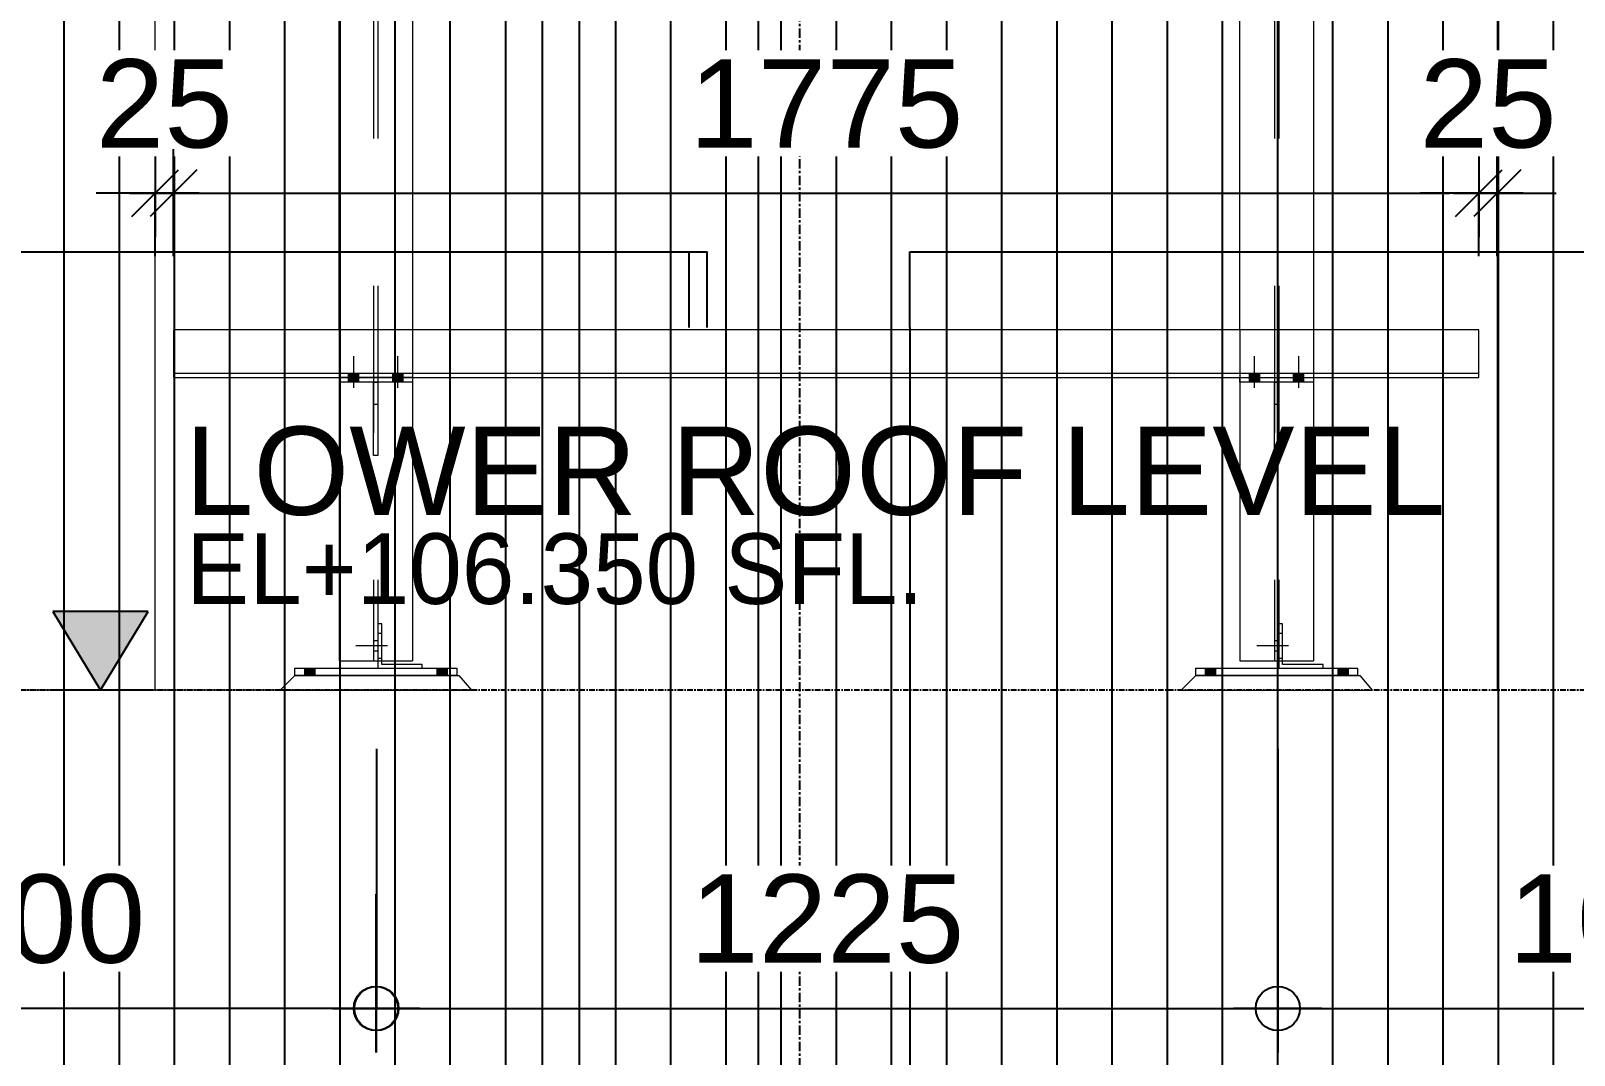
# Model space of a CAD drawing. Header units: millimetres. Extents: x 663313 to 1226001, y 1431724 to 1620898.
# Drawn here: x 1046013 to 1048111, y 1513459 to 1514852 of the extents above; entities that cross this region are included whole.
import ezdxf
from ezdxf.enums import TextEntityAlignment as Align

# ---------------------------------------------------------------- set-up
doc = ezdxf.new("R2010")
doc.units = ezdxf.units.MM
for name, pattern in [('Grid Line', [22.225, 12.7, -3.175, 3.175, -3.175]), ('HIDDEN', [0.375, 0.25, -0.125]), ('XKITLINE00', [0]), ('XKITLINE02', [4, 2, -2])]:
    doc.linetypes.add(name, pattern=pattern)
doc.layers.add('000 - 0_HIDE_OBJ_FRAMING_DEF_SUB', color=7, linetype='Continuous', plot=False)
for name, color, linetype, lineweight in [('A-FLOR-E', 7, 'Continuous', 9), ('A-GENM', 7, 'Continuous', 9), ('Bolt', 7, 'Continuous', 0), ('Part', 7, 'Continuous', 0)]:
    doc.layers.add(name, color=color, linetype=linetype, lineweight=lineweight)
doc.styles.add('ANGSANA', font='angsana.shx', dxfattribs={"width": 0.9})
doc.styles.add('Arial', font='arial.ttf')
doc.dimstyles.new('Dim - 40 - Cen', dxfattribs={"dimscale": 0.04, "dimtxt": 3, "dimasz": 1, "dimexe": 0, "dimexo": 2.5, "dimgap": 1.5, "dimtad": 1, "dimdec": 0, "dimlfac": 1000, "dimzin": 1, "dimdsep": 46, "dimtxsty": 'Arial', "dimblk": 'CEN1', "dimcen": 0.09, "dimclrd": 7, "dimclre": 7, "dimclrt": 7, "dimadec": 0, "dimazin": 0, "dimtfac": 1, "dimtdec": 0, "dimtix": 1, "dimtofl": 0, "dimtmove": 2, "dimatfit": 3, "dimfxl": 1, "dimtfill": 1, "dimtfillclr": 256, "dimtolj": 1, "dimtzin": 0, "dimarcsym": 0})
doc.dimstyles.new('Dim - 40 - End', dxfattribs={"dimscale": 0.04, "dimtxt": 3, "dimasz": 1, "dimexe": 0, "dimexo": 2.5, "dimgap": 1.5, "dimtad": 1, "dimdec": 0, "dimlfac": 1000, "dimzin": 1, "dimdsep": 46, "dimtxsty": 'Arial', "dimblk": 'END', "dimcen": 0.09, "dimclrd": 7, "dimclre": 7, "dimclrt": 7, "dimadec": 0, "dimazin": 0, "dimtfac": 1, "dimtdec": 0, "dimtix": 1, "dimtofl": 0, "dimtmove": 2, "dimatfit": 3, "dimfxl": 1, "dimtfill": 1, "dimtfillclr": 256, "dimtolj": 1, "dimtzin": 0, "dimarcsym": 0})

# ---------------------------------------------------------------- blocks, each defined once
blk = doc.blocks.new('END')
at = {"color": 7}
for p, q in [((0, 1.5), (0, -1.5)), ((-0.795, -0.795), (0.795, 0.795)), ((1.5, 0), (-1.5, 0))]:
    blk.add_line(p, q, dxfattribs=at)
blk = doc.blocks.new('*D5245')
at = {"layer": '000 - 0_HIDE_OBJ_FRAMING_DEF_SUB', "color": 7, "lineweight": -2, "transparency": 16777216}
for p, q in [((1044207.8, 1514448.1), (1044207.8, 1514550.8)), ((1044207.8, 1514550.8), (1046907.7, 1514550.8)), ((1046907.8, 1514448.1), (1046907.8, 1514550.8))]:
    blk.add_line(p, q, dxfattribs=at)
at = {"layer": 'Defpoints', "color": 7, "transparency": 16777216}
for p in [(1046907.8, 1514550.8), (1044207.8, 1514448), (1046907.8, 1514448)]:
    blk.add_point(p, dxfattribs=at)
at = {"layer": '000 - 0_HIDE_OBJ_FRAMING_DEF_SUB', "color": 7, "lineweight": -2, "transparency": 16777216, "xscale": 0.04, "yscale": 0.04, "zscale": 0.04, "rotation": 180}
blk.add_blockref('END', (1044207.8, 1514550.8), dxfattribs=at)
at = {"layer": '000 - 0_HIDE_OBJ_FRAMING_DEF_SUB', "color": 7, "lineweight": -2, "transparency": 16777216, "xscale": 0.04, "yscale": 0.04, "zscale": 0.04}
blk.add_blockref('END', (1046907.8, 1514550.8), dxfattribs=at)
at = {"layer": '000 - 0_HIDE_OBJ_FRAMING_DEF_SUB', "color": 7, "transparency": 16777216, "insert": (1045557.8, 1514550.9), "char_height": 0.12, "attachment_point": 5, "style": 'Arial', "bg_fill": 3, "box_fill_scale": 1.1, "bg_fill_color": 256, "bg_fill_true_color": 13158600, "bg_fill_transparency": 0}
blk.add_mtext('\\A1;2700000', dxfattribs=at)
blk = doc.blocks.new('*D5246')
at = {"layer": '000 - 0_HIDE_OBJ_FRAMING_DEF_SUB', "color": 7, "lineweight": -2, "transparency": 16777216}
for p, q in [((1046907.8, 1514448.1), (1046907.8, 1514550.8)), ((1046907.8, 1514550.8), (1046932.5, 1514550.8)), ((1046932.5, 1514448.1), (1046932.5, 1514550.8))]:
    blk.add_line(p, q, dxfattribs=at)
at = {"layer": 'Defpoints', "color": 7, "transparency": 16777216}
for p in [(1046932.5, 1514550.8), (1046907.8, 1514448), (1046932.5, 1514448)]:
    blk.add_point(p, dxfattribs=at)
at = {"layer": '000 - 0_HIDE_OBJ_FRAMING_DEF_SUB', "color": 7, "lineweight": -2, "transparency": 16777216, "xscale": 0.04, "yscale": 0.04, "zscale": 0.04, "rotation": 180}
blk.add_blockref('END', (1046907.8, 1514550.8), dxfattribs=at)
at = {"layer": '000 - 0_HIDE_OBJ_FRAMING_DEF_SUB', "color": 7, "lineweight": -2, "transparency": 16777216, "xscale": 0.04, "yscale": 0.04, "zscale": 0.04}
blk.add_blockref('END', (1046932.5, 1514550.8), dxfattribs=at)
at = {"layer": '000 - 0_HIDE_OBJ_FRAMING_DEF_SUB', "color": 7, "transparency": 16777216, "insert": (1046920.1, 1514550.9), "char_height": 0.12, "attachment_point": 5, "style": 'Arial', "bg_fill": 3, "box_fill_scale": 1.1, "bg_fill_color": 256, "bg_fill_true_color": 13158600, "bg_fill_transparency": 0}
blk.add_mtext('\\A1;24738', dxfattribs=at)
blk = doc.blocks.new('*D5247')
at = {"layer": '000 - 0_HIDE_OBJ_FRAMING_DEF_SUB', "color": 7, "lineweight": -2, "transparency": 16777216}
for p, q in [((1047207.8, 1514447.9), (1047207.8, 1512795.4)), ((1047182.8, 1512694.5), (1047182.8, 1512795.4)), ((1047182.8, 1512795.4), (1047207.7, 1512795.4))]:
    blk.add_line(p, q, dxfattribs=at)
at = {"layer": 'Defpoints', "color": 7, "transparency": 16777216}
for p in [(1047207.8, 1514448), (1047207.8, 1512795.4), (1047182.8, 1512694.4)]:
    blk.add_point(p, dxfattribs=at)
at = {"layer": '000 - 0_HIDE_OBJ_FRAMING_DEF_SUB', "color": 7, "lineweight": -2, "transparency": 16777216, "xscale": 0.04, "yscale": 0.04, "zscale": 0.04, "rotation": 180}
blk.add_blockref('END', (1047182.8, 1512795.4), dxfattribs=at)
at = {"layer": '000 - 0_HIDE_OBJ_FRAMING_DEF_SUB', "color": 7, "lineweight": -2, "transparency": 16777216, "xscale": 0.04, "yscale": 0.04, "zscale": 0.04}
blk.add_blockref('END', (1047207.8, 1512795.4), dxfattribs=at)
at = {"layer": '000 - 0_HIDE_OBJ_FRAMING_DEF_SUB', "color": 7, "transparency": 16777216, "insert": (1047195.3, 1512795.6), "char_height": 0.12, "attachment_point": 5, "style": 'Arial', "bg_fill": 3, "box_fill_scale": 1.1, "bg_fill_color": 256, "bg_fill_true_color": 13158600, "bg_fill_transparency": 0}
blk.add_mtext('\\A1;25000', dxfattribs=at)
blk = doc.blocks.new('*D5248')
at = {"layer": '000 - 0_HIDE_OBJ_FRAMING_DEF_SUB', "color": 7, "lineweight": -2, "transparency": 16777216}
for p, q in [((1047207.8, 1514448.1), (1047207.8, 1514550.8)), ((1047207.8, 1514550.8), (1049907.7, 1514550.8)), ((1049907.8, 1514448.1), (1049907.8, 1514550.8))]:
    blk.add_line(p, q, dxfattribs=at)
at = {"layer": 'Defpoints', "color": 7, "transparency": 16777216}
for p in [(1049907.8, 1514550.8), (1047207.8, 1514448), (1049907.8, 1514448)]:
    blk.add_point(p, dxfattribs=at)
at = {"layer": '000 - 0_HIDE_OBJ_FRAMING_DEF_SUB', "color": 7, "lineweight": -2, "transparency": 16777216, "xscale": 0.04, "yscale": 0.04, "zscale": 0.04, "rotation": 180}
blk.add_blockref('END', (1047207.8, 1514550.8), dxfattribs=at)
at = {"layer": '000 - 0_HIDE_OBJ_FRAMING_DEF_SUB', "color": 7, "lineweight": -2, "transparency": 16777216, "xscale": 0.04, "yscale": 0.04, "zscale": 0.04}
blk.add_blockref('END', (1049907.8, 1514550.8), dxfattribs=at)
at = {"layer": '000 - 0_HIDE_OBJ_FRAMING_DEF_SUB', "color": 7, "transparency": 16777216, "insert": (1048557.8, 1514550.9), "char_height": 0.12, "attachment_point": 5, "style": 'Arial', "bg_fill": 3, "box_fill_scale": 1.1, "bg_fill_color": 256, "bg_fill_true_color": 13158600, "bg_fill_transparency": 0}
blk.add_mtext('\\A1;2700000', dxfattribs=at)
blk = doc.blocks.new('LEV-SEC')
at = {"layer": '000 - 0_HIDE_OBJ_FRAMING_DEF_SUB'}
blk.add_hatch(color=7, dxfattribs=at).paths.add_polyline_path([(-1.622, 2.668), (0, 0), (1.622, 2.668)])
at = {"layer": '000 - 0_HIDE_OBJ_FRAMING_DEF_SUB', "color": 7}
for p, q in [((-1.622, 2.668), (0, 0)), ((1.622, 2.668), (-1.622, 2.668)), ((0, 0), (1.622, 2.668)), ((1.622, 0), (-1.622, 0))]:
    blk.add_line(p, q, dxfattribs=at)
at = {"layer": '000 - 0_HIDE_OBJ_FRAMING_DEF_SUB', "color": 7, "style": 'ANGSANA'}
blk.add_attdef('ELEVATION', text='', height=2.4, dxfattribs=at).set_placement((2.913, 2.209), align=Align.BOTTOM_LEFT)
blk = doc.blocks.new('*A28393258')
at = {"layer": 'Part', "color": 7, "linetype": 'XKITLINE00', "lineweight": 0}
for p, q in [((285.979566, 90.984542), (285.979566, 103.584542)), ((285.979566, 103.584542), (286.979566, 103.584542)), ((286.979566, 103.584542), (286.979566, 90.984542)), ((285.979566, 90.274542), (285.979566, 86.484542)), ((286.979566, 90.274542), (286.979566, 86.484542)), ((285.979566, 86.484542), (286.979566, 86.484542))]:
    blk.add_line(p, q, dxfattribs=at)
at = {"layer": 'Part', "color": 7, "linetype": 'XKITLINE02', "lineweight": 0}
for p, q in [((286.449566, 103.584542), (286.449566, 86.484542)), ((286.509566, 103.584542), (286.509566, 86.484542)), ((285.979566, 90.984542), (285.979566, 90.274542)), ((286.979566, 90.984542), (286.979566, 90.274542))]:
    blk.add_line(p, q, dxfattribs=at)
blk = doc.blocks.new('*A28433260')
at = {"layer": 'Part', "color": 7, "linetype": 'XKITLINE00', "lineweight": 0}
for p, q in [((311.728114, 90.984542), (311.728114, 103.584542)), ((311.728114, 103.584542), (312.728114, 103.584542)), ((312.728114, 103.584542), (312.728114, 90.984542)), ((311.728114, 90.274542), (311.728114, 86.484542)), ((312.728114, 90.274542), (312.728114, 86.484542)), ((311.728114, 86.484542), (312.728114, 86.484542))]:
    blk.add_line(p, q, dxfattribs=at)
at = {"layer": 'Part', "color": 7, "linetype": 'XKITLINE02', "lineweight": 0}
for p, q in [((312.198114, 103.584542), (312.198114, 86.484542)), ((312.258114, 103.584542), (312.258114, 86.484542)), ((311.728114, 90.984542), (311.728114, 90.274542)), ((312.728114, 90.984542), (312.728114, 90.274542))]:
    blk.add_line(p, q, dxfattribs=at)
blk = doc.blocks.new('*A30033311')
at = {"layer": 'Part', "color": 7, "linetype": 'XKITLINE00', "lineweight": 0}
for p, q in [((285.379566, 86.384542), (287.579566, 86.384542)), ((285.379566, 86.284542), (285.379566, 86.384542)), ((287.579566, 86.284542), (285.379566, 86.284542)), ((287.579566, 86.384542), (287.579566, 86.284542))]:
    blk.add_line(p, q, dxfattribs=at)
blk = doc.blocks.new('*A30043312')
at = {"layer": 'Part', "color": 7, "linetype": 'XKITLINE02', "lineweight": 0}
for p, q in [((286.559566, 86.984542), (286.509566, 86.984542)), ((286.509566, 86.984542), (286.509566, 86.484542)), ((286.559566, 86.484542), (286.559566, 86.984542)), ((286.509566, 86.384542), (287.109566, 86.384542))]:
    blk.add_line(p, q, dxfattribs=at)
at = {"layer": 'Part', "color": 7, "linetype": 'XKITLINE00', "lineweight": 0}
for p, q in [((286.509566, 86.484542), (286.509566, 86.384542)), ((286.559566, 86.434542), (286.559566, 86.484542)), ((287.109566, 86.434542), (286.559566, 86.434542)), ((287.109566, 86.384542), (287.109566, 86.434542))]:
    blk.add_line(p, q, dxfattribs=at)
blk = doc.blocks.new('*A30053313')
at = {"layer": 'Part', "color": 7, "linetype": 'XKITLINE00', "lineweight": 0}
for p, q in [((285.379566, 86.284542), (285.179566, 86.084542)), ((285.379566, 86.284542), (287.609566, 86.284542)), ((287.609566, 86.284542), (287.779566, 86.084542)), ((285.179566, 86.084542), (287.779566, 86.084542))]:
    blk.add_line(p, q, dxfattribs=at)
blk = doc.blocks.new('*A30063314')
at = {"layer": 'Bolt', "color": 7, "linetype": 'XKITLINE02', "lineweight": 0}
for p, q in [((286.638766, 86.684542), (286.209566, 86.684542)), ((286.509566, 86.754542), (286.449566, 86.754542)), ((286.559566, 86.854542), (286.509566, 86.854542)), ((286.509566, 86.614542), (286.449566, 86.614542)), ((286.559566, 86.514542), (286.509566, 86.514542))]:
    blk.add_line(p, q, dxfattribs=at)
blk = doc.blocks.new('*A30073315')
at = {"layer": 'Bolt'}
for points in [[(285.65, 86.385), (285.65, 86.285), (285.51, 86.285), (285.51, 86.385)], [(287.45, 86.385), (287.45, 86.285), (287.31, 86.285), (287.31, 86.385)]]:
    blk.add_hatch(color=7, dxfattribs=at).paths.add_polyline_path(points, flags=17)
at = {"layer": 'Bolt', "color": 7, "linetype": 'XKITLINE00', "lineweight": 0}
for p, q in [((285.51, 86.385), (285.51, 86.285)), ((285.58, 86.385), (285.58, 86.285)), ((285.65, 86.385), (285.65, 86.285)), ((287.31, 86.385), (287.31, 86.285)), ((287.38, 86.385), (287.38, 86.285)), ((287.45, 86.385), (287.45, 86.285))]:
    blk.add_line(p, q, dxfattribs=at)
blk = doc.blocks.new('*A30083316')
at = {"layer": 'Part', "color": 7, "linetype": 'XKITLINE00', "lineweight": 0}
for p, q in [((286.449566, 90.274542), (286.509566, 90.274542)), ((286.449566, 89.274542), (286.449566, 90.274542)), ((286.509566, 90.274542), (286.509566, 89.274542)), ((286.449566, 89.974542), (286.509566, 89.974542)), ((286.509566, 89.274542), (286.449566, 89.274542))]:
    blk.add_line(p, q, dxfattribs=at)
blk = doc.blocks.new('*A30093317')
at = {"layer": 'Part', "color": 7, "linetype": 'XKITLINE00', "lineweight": 0}
for p, q in [((285.979566, 90.334542), (285.979566, 90.274542)), ((286.979566, 90.274542), (285.979566, 90.274542)), ((286.979566, 90.334542), (286.979566, 90.274542))]:
    blk.add_line(p, q, dxfattribs=at)
at = {"layer": 'Part', "color": 7, "linetype": 'XKITLINE02', "lineweight": 0}
blk.add_line((286.979566, 90.334542), (285.979566, 90.334542), dxfattribs=at)
blk = doc.blocks.new('*A30103318')
at = {"layer": 'Bolt'}
for points in [[(286.11, 90.335), (286.11, 90.395), (286.25, 90.395), (286.25, 90.335)], [(286.11, 90.275), (286.11, 90.335), (286.25, 90.335), (286.25, 90.275)], [(286.71, 90.335), (286.71, 90.395), (286.85, 90.395), (286.85, 90.335)], [(286.71, 90.275), (286.71, 90.335), (286.85, 90.335), (286.85, 90.275)]]:
    blk.add_hatch(color=7, dxfattribs=at).paths.add_polyline_path(points, flags=17)
at = {"layer": 'Bolt', "color": 7, "linetype": 'XKITLINE00', "lineweight": 0}
for p, q in [((286.18, 90.195), (286.18, 90.625)), ((286.78, 90.195), (286.78, 90.625)), ((286.11, 90.335), (286.11, 90.395)), ((286.11, 90.275), (286.11, 90.335)), ((286.25, 90.335), (286.25, 90.395)), ((286.25, 90.275), (286.25, 90.335)), ((286.71, 90.335), (286.71, 90.395)), ((286.71, 90.275), (286.71, 90.335)), ((286.85, 90.335), (286.85, 90.395)), ((286.85, 90.275), (286.85, 90.335))]:
    blk.add_line(p, q, dxfattribs=at)
blk = doc.blocks.new('*A30933367')
at = {"layer": 'Part', "color": 7, "linetype": 'XKITLINE00', "lineweight": 0}
for p, q in [((311.128114, 86.384542), (313.328114, 86.384542)), ((311.128114, 86.284542), (311.128114, 86.384542)), ((313.328114, 86.284542), (311.128114, 86.284542)), ((313.328114, 86.384542), (313.328114, 86.284542))]:
    blk.add_line(p, q, dxfattribs=at)
blk = doc.blocks.new('*A30943368')
at = {"layer": 'Part', "color": 7, "linetype": 'XKITLINE02', "lineweight": 0}
for p, q in [((312.308114, 86.984542), (312.258114, 86.984542)), ((312.258114, 86.984542), (312.258114, 86.484542)), ((312.308114, 86.484542), (312.308114, 86.984542)), ((312.258114, 86.384542), (312.858114, 86.384542))]:
    blk.add_line(p, q, dxfattribs=at)
at = {"layer": 'Part', "color": 7, "linetype": 'XKITLINE00', "lineweight": 0}
for p, q in [((312.258114, 86.484542), (312.258114, 86.384542)), ((312.308114, 86.434542), (312.308114, 86.484542)), ((312.858114, 86.434542), (312.308114, 86.434542)), ((312.858114, 86.384542), (312.858114, 86.434542))]:
    blk.add_line(p, q, dxfattribs=at)
blk = doc.blocks.new('*A30953369')
at = {"layer": 'Part', "color": 7, "linetype": 'XKITLINE00', "lineweight": 0}
for p, q in [((310.928114, 86.084542), (311.128114, 86.284542)), ((311.128114, 86.284542), (313.358114, 86.284542)), ((313.358114, 86.284542), (313.528114, 86.084542)), ((310.928114, 86.084542), (313.528114, 86.084542))]:
    blk.add_line(p, q, dxfattribs=at)
blk = doc.blocks.new('*A30963370')
at = {"layer": 'Bolt', "color": 7, "linetype": 'XKITLINE02', "lineweight": 0}
for p, q in [((312.387314, 86.684542), (311.958114, 86.684542)), ((312.258114, 86.754542), (312.198114, 86.754542)), ((312.308114, 86.854542), (312.258114, 86.854542)), ((312.258114, 86.614542), (312.198114, 86.614542)), ((312.308114, 86.514542), (312.258114, 86.514542))]:
    blk.add_line(p, q, dxfattribs=at)
blk = doc.blocks.new('*A30973371')
at = {"layer": 'Bolt'}
for points in [[(311.398, 86.385), (311.398, 86.285), (311.258, 86.285), (311.258, 86.385)], [(313.198, 86.385), (313.198, 86.285), (313.058, 86.285), (313.058, 86.385)]]:
    blk.add_hatch(color=7, dxfattribs=at).paths.add_polyline_path(points, flags=17)
at = {"layer": 'Bolt', "color": 7, "linetype": 'XKITLINE00', "lineweight": 0}
for p, q in [((311.258, 86.385), (311.258, 86.285)), ((311.328, 86.385), (311.328, 86.285)), ((311.398, 86.385), (311.398, 86.285)), ((313.058, 86.385), (313.058, 86.285)), ((313.128, 86.385), (313.128, 86.285)), ((313.198, 86.385), (313.198, 86.285))]:
    blk.add_line(p, q, dxfattribs=at)
blk = doc.blocks.new('*A31033377')
at = {"layer": 'Part', "color": 7, "linetype": 'XKITLINE00', "lineweight": 0}
for p, q in [((312.198114, 90.274542), (312.258114, 90.274542)), ((312.198114, 89.274542), (312.198114, 90.274542)), ((312.258114, 90.274542), (312.258114, 89.274542)), ((312.198114, 89.974542), (312.258114, 89.974542)), ((312.258114, 89.274542), (312.198114, 89.274542))]:
    blk.add_line(p, q, dxfattribs=at)
blk = doc.blocks.new('*A31043378')
at = {"layer": 'Part', "color": 7, "linetype": 'XKITLINE00', "lineweight": 0}
for p, q in [((311.728114, 90.274542), (311.728114, 90.334542)), ((312.728114, 90.274542), (311.728114, 90.274542)), ((312.728114, 90.334542), (312.728114, 90.274542))]:
    blk.add_line(p, q, dxfattribs=at)
at = {"layer": 'Part', "color": 7, "linetype": 'XKITLINE02', "lineweight": 0}
blk.add_line((311.728114, 90.334542), (312.728114, 90.334542), dxfattribs=at)
blk = doc.blocks.new('*A31053379')
at = {"layer": 'Bolt'}
for points in [[(311.858, 90.335), (311.858, 90.395), (311.998, 90.395), (311.998, 90.335)], [(311.858, 90.275), (311.858, 90.335), (311.998, 90.335), (311.998, 90.275)], [(312.458, 90.335), (312.458, 90.395), (312.598, 90.395), (312.598, 90.335)], [(312.458, 90.275), (312.458, 90.335), (312.598, 90.335), (312.598, 90.275)]]:
    blk.add_hatch(color=7, dxfattribs=at).paths.add_polyline_path(points, flags=17)
at = {"layer": 'Bolt', "color": 7, "linetype": 'XKITLINE00', "lineweight": 0}
for p, q in [((311.928, 90.195), (311.928, 90.625)), ((312.528, 90.195), (312.528, 90.625)), ((311.858, 90.335), (311.858, 90.395)), ((311.858, 90.275), (311.858, 90.335)), ((311.998, 90.335), (311.998, 90.395)), ((311.998, 90.275), (311.998, 90.335)), ((312.458, 90.335), (312.458, 90.395)), ((312.458, 90.275), (312.458, 90.335)), ((312.598, 90.335), (312.598, 90.395)), ((312.598, 90.275), (312.598, 90.335))]:
    blk.add_line(p, q, dxfattribs=at)
blk = doc.blocks.new('GM_Louver Grill Vertical Z1 - Z Profile-V256-ENT 4 ELE-2 sheet')
at = {"layer": '000 - 0_HIDE_OBJ_FRAMING_DEF_SUB', "color": 7}
blk.add_line((-142238.2, 105670), (-142238.2, 110050), dxfattribs=at)
blk = doc.blocks.new('5')
at = {"layer": '000 - 0_HIDE_OBJ_FRAMING_DEF_SUB', "color": 7}
for p, q in [((1851226.1, 110050), (1851226.1, 105670)), ((1851326.1, 110050), (1851326.1, 105670))]:
    blk.add_line(p, q, dxfattribs=at)
for points in [[(1849776.1, 110050), (1851276.1, 110050), (1851276.1, 105670), (1849776.1, 105670)], [(1852776.1, 110050), (1851276.1, 110050), (1851276.1, 105670), (1852776.1, 105670)]]:
    blk.add_lwpolyline(points, close=True, dxfattribs=at)
at = {"layer": 'A-GENM', "color": 7}
for p in [(1992864.3, 0), (1992939.3, 0), (1993014.3, 0), (1993089.3, 0), (1993164.3, 0), (1993239.3, 0), (1993314.3, 0), (1993389.3, 0), (1993614.3, 0), (1993689.3, 0), (1993764.3, 0), (1993839.3, 0), (1993914.3, 0), (1993989.3, 0), (1994064.3, 0), (1994139.3, 0), (1994214.3, 0), (1994289.3, 0), (1994364.3, 0), (1994439.3, 0), (1994514.3, 0), (1994589.3, 0), (1994664.3, 0), (1994739.3, 0), (1994814.3, 0), (1994889.3, 0)]:
    blk.add_blockref('GM_Louver Grill Vertical Z1 - Z Profile-V256-ENT 4 ELE-2 sheet', p, dxfattribs=at)
blk = doc.blocks.new('CEN1')
at = {"color": 7}
for p, q in [((0, 1.5), (0, -1.5)), ((1.5, 0), (-1.5, 0))]:
    blk.add_line(p, q, dxfattribs=at)
blk.add_circle((0, 0), 0.75, dxfattribs=at)
blk = doc.blocks.new('*D5122')
at = {"layer": '000 - 0_HIDE_OBJ_FRAMING_DEF_SUB', "color": 7, "lineweight": -2, "transparency": 16777216}
for p, q in [((14.5353, -0.08), (14.5353, -0.4329)), ((15.7606, -0.08), (15.7606, -0.4329)), ((14.5753, -0.4329), (15.7206, -0.4329))]:
    blk.add_line(p, q, dxfattribs=at)
at = {"layer": 'Defpoints', "color": 7, "transparency": 16777216}
for p in [(14.5353, 0.02), (15.7606, 0.02), (15.7606, -0.4329)]:
    blk.add_point(p, dxfattribs=at)
at = {"layer": '000 - 0_HIDE_OBJ_FRAMING_DEF_SUB', "color": 7, "lineweight": -2, "transparency": 16777216, "xscale": 0.04, "yscale": 0.04, "zscale": 0.04, "rotation": 180}
blk.add_blockref('CEN1', (14.5353, -0.4329), dxfattribs=at)
at = {"layer": '000 - 0_HIDE_OBJ_FRAMING_DEF_SUB', "color": 7, "lineweight": -2, "transparency": 16777216, "xscale": 0.04, "yscale": 0.04, "zscale": 0.04}
blk.add_blockref('CEN1', (15.7606, -0.4329), dxfattribs=at)
at = {"layer": '000 - 0_HIDE_OBJ_FRAMING_DEF_SUB', "color": 7, "transparency": 16777216, "insert": (15.148, -0.3116), "char_height": 0.12, "attachment_point": 5, "style": 'Arial', "bg_fill": 3, "box_fill_scale": 1.1, "bg_fill_color": 256, "bg_fill_true_color": 13158600, "bg_fill_transparency": 0}
blk.add_mtext('\\A1;1225', dxfattribs=at)
blk = doc.blocks.new('*D5123')
at = {"layer": '000 - 0_HIDE_OBJ_FRAMING_DEF_SUB', "color": 7, "lineweight": -2, "transparency": 16777216}
for p, q in [((15.7606, -0.08), (15.7606, -0.4329)), ((16.7608, -0.08), (16.7608, -0.4329)), ((15.8006, -0.4329), (16.7208, -0.4329))]:
    blk.add_line(p, q, dxfattribs=at)
at = {"layer": 'Defpoints', "color": 7, "transparency": 16777216}
for p in [(15.7606, 0.02), (16.7608, 0.02), (16.7608, -0.4329)]:
    blk.add_point(p, dxfattribs=at)
at = {"layer": '000 - 0_HIDE_OBJ_FRAMING_DEF_SUB', "color": 7, "lineweight": -2, "transparency": 16777216, "xscale": 0.04, "yscale": 0.04, "zscale": 0.04, "rotation": 180}
blk.add_blockref('CEN1', (15.7606, -0.4329), dxfattribs=at)
at = {"layer": '000 - 0_HIDE_OBJ_FRAMING_DEF_SUB', "color": 7, "lineweight": -2, "transparency": 16777216, "xscale": 0.04, "yscale": 0.04, "zscale": 0.04}
blk.add_blockref('CEN1', (16.7608, -0.4329), dxfattribs=at)
at = {"layer": '000 - 0_HIDE_OBJ_FRAMING_DEF_SUB', "color": 7, "transparency": 16777216, "insert": (16.2607, -0.3116), "char_height": 0.12, "attachment_point": 5, "style": 'Arial', "bg_fill": 3, "box_fill_scale": 1.1, "bg_fill_color": 256, "bg_fill_true_color": 13158600, "bg_fill_transparency": 0}
blk.add_mtext('\\A1;1000', dxfattribs=at)
blk = doc.blocks.new('*D5131')
at = {"layer": '000 - 0_HIDE_OBJ_FRAMING_DEF_SUB', "color": 7, "lineweight": -2, "transparency": 16777216}
for p, q in [((13.5346, -0.1765), (13.5346, -0.4329)), ((14.5343, -0.2775), (14.5343, -0.4329)), ((14.4943, -0.4329), (13.5746, -0.4329))]:
    blk.add_line(p, q, dxfattribs=at)
at = {"layer": 'Defpoints', "color": 7, "transparency": 16777216}
for p in [(13.5346, -0.0765), (14.5343, -0.1775), (13.5346, -0.4329)]:
    blk.add_point(p, dxfattribs=at)
at = {"layer": '000 - 0_HIDE_OBJ_FRAMING_DEF_SUB', "color": 7, "lineweight": -2, "transparency": 16777216, "xscale": 0.04, "yscale": 0.04, "zscale": 0.04, "rotation": 180}
blk.add_blockref('CEN1', (13.5346, -0.4329), dxfattribs=at)
at = {"layer": '000 - 0_HIDE_OBJ_FRAMING_DEF_SUB', "color": 7, "lineweight": -2, "transparency": 16777216, "xscale": 0.04, "yscale": 0.04, "zscale": 0.04}
blk.add_blockref('CEN1', (14.5343, -0.4329), dxfattribs=at)
at = {"layer": '000 - 0_HIDE_OBJ_FRAMING_DEF_SUB', "color": 7, "transparency": 16777216, "insert": (14.0344, -0.3116), "char_height": 0.12, "attachment_point": 5, "style": 'Arial', "bg_fill": 3, "box_fill_scale": 1.1, "bg_fill_color": 256, "bg_fill_true_color": 13158600, "bg_fill_transparency": 0}
blk.add_mtext('\\A1;1000', dxfattribs=at)
blk = doc.blocks.new('*D3646')
at = {"layer": '000 - 0_HIDE_OBJ_FRAMING_DEF_SUB', "color": 7, "lineweight": -2, "transparency": 16777216}
for p, q in [((14.1943, 0.6758), (14.1543, 0.6758)), ((14.2343, 0.59), (14.2343, 0.6758)), ((14.2593, 0.59), (14.2593, 0.6758)), ((14.2993, 0.6758), (14.3393, 0.6758))]:
    blk.add_line(p, q, dxfattribs=at)
at = {"layer": 'Defpoints', "color": 7, "transparency": 16777216}
for p in [(14.2343, 0.6758), (14.2343, 0.49), (14.2593, 0.49)]:
    blk.add_point(p, dxfattribs=at)
at = {"layer": '000 - 0_HIDE_OBJ_FRAMING_DEF_SUB', "color": 7, "lineweight": -2, "transparency": 16777216, "xscale": 0.04, "yscale": 0.04, "zscale": 0.04}
blk.add_blockref('END', (14.2343, 0.6758), dxfattribs=at)
at = {"layer": '000 - 0_HIDE_OBJ_FRAMING_DEF_SUB', "color": 7, "lineweight": -2, "transparency": 16777216, "xscale": 0.04, "yscale": 0.04, "zscale": 0.04, "rotation": 180}
blk.add_blockref('END', (14.2593, 0.6758), dxfattribs=at)
at = {"layer": '000 - 0_HIDE_OBJ_FRAMING_DEF_SUB', "color": 7, "transparency": 16777216, "insert": (14.2468, 0.797), "char_height": 0.12, "attachment_point": 5, "style": 'Arial', "bg_fill": 3, "box_fill_scale": 1.1, "bg_fill_color": 256, "bg_fill_true_color": 13158600, "bg_fill_transparency": 0}
blk.add_mtext('\\A1;25', dxfattribs=at)
blk = doc.blocks.new('*D3647')
at = {"layer": '000 - 0_HIDE_OBJ_FRAMING_DEF_SUB', "color": 7, "lineweight": -2, "transparency": 16777216}
for p, q in [((14.2593, 0.59), (14.2593, 0.6758)), ((14.2993, 0.6758), (15.9941, 0.6758)), ((16.0341, 0.59), (16.0341, 0.6758))]:
    blk.add_line(p, q, dxfattribs=at)
at = {"layer": 'Defpoints', "color": 7, "transparency": 16777216}
for p in [(16.0341, 0.6758), (14.2593, 0.49), (16.0341, 0.49)]:
    blk.add_point(p, dxfattribs=at)
at = {"layer": '000 - 0_HIDE_OBJ_FRAMING_DEF_SUB', "color": 7, "lineweight": -2, "transparency": 16777216, "xscale": 0.04, "yscale": 0.04, "zscale": 0.04, "rotation": 180}
blk.add_blockref('END', (14.2593, 0.6758), dxfattribs=at)
at = {"layer": '000 - 0_HIDE_OBJ_FRAMING_DEF_SUB', "color": 7, "lineweight": -2, "transparency": 16777216, "xscale": 0.04, "yscale": 0.04, "zscale": 0.04}
blk.add_blockref('END', (16.0341, 0.6758), dxfattribs=at)
at = {"layer": '000 - 0_HIDE_OBJ_FRAMING_DEF_SUB', "color": 7, "transparency": 16777216, "insert": (15.1467, 0.797), "char_height": 0.12, "attachment_point": 5, "style": 'Arial', "bg_fill": 3, "box_fill_scale": 1.1, "bg_fill_color": 256, "bg_fill_true_color": 13158600, "bg_fill_transparency": 0}
blk.add_mtext('\\A1;1775', dxfattribs=at)
blk = doc.blocks.new('*D3648')
at = {"layer": '000 - 0_HIDE_OBJ_FRAMING_DEF_SUB', "color": 7, "lineweight": -2, "transparency": 16777216}
for p, q in [((15.9941, 0.6758), (15.9541, 0.6758)), ((16.0341, 0.59), (16.0341, 0.6758)), ((16.0591, 0.59), (16.0591, 0.6758)), ((16.0991, 0.6758), (16.1391, 0.6758))]:
    blk.add_line(p, q, dxfattribs=at)
at = {"layer": 'Defpoints', "color": 7, "transparency": 16777216}
for p in [(16.0591, 0.6758), (16.0341, 0.49), (16.0591, 0.49)]:
    blk.add_point(p, dxfattribs=at)
at = {"layer": '000 - 0_HIDE_OBJ_FRAMING_DEF_SUB', "color": 7, "lineweight": -2, "transparency": 16777216, "xscale": 0.04, "yscale": 0.04, "zscale": 0.04}
blk.add_blockref('END', (16.0341, 0.6758), dxfattribs=at)
at = {"layer": '000 - 0_HIDE_OBJ_FRAMING_DEF_SUB', "color": 7, "lineweight": -2, "transparency": 16777216, "xscale": 0.04, "yscale": 0.04, "zscale": 0.04, "rotation": 180}
blk.add_blockref('END', (16.0591, 0.6758), dxfattribs=at)
at = {"layer": '000 - 0_HIDE_OBJ_FRAMING_DEF_SUB', "color": 7, "transparency": 16777216, "insert": (16.0466, 0.797), "char_height": 0.12, "attachment_point": 5, "style": 'Arial', "bg_fill": 3, "box_fill_scale": 1.1, "bg_fill_color": 256, "bg_fill_true_color": 13158600, "bg_fill_transparency": 0}
blk.add_mtext('\\A1;25', dxfattribs=at)
blk = doc.blocks.new('A$Cc1931124')
at = {"layer": '000 - 0_HIDE_OBJ_FRAMING_DEF_SUB', "color": 7, "linetype": 'Grid Line'}
blk.add_line((15.0543, 10.5808), (15.0543, -2.1514), dxfattribs=at)
at = {"layer": 'A-FLOR-E', "color": 7, "linetype": 'HIDDEN', "ltscale": 20}
for points in [[(14.2343, 0), (14.2343, 3.5), (13.8343, 3.5), (13.8343, 0)], [(16.4591, 0), (16.4591, 3.5), (16.0591, 3.5), (16.0591, 0)], [(16.4593, -0.95), (29.6603, -0.95), (29.6603, 0), (12.6343, 0)]]:
    blk.add_lwpolyline(points, dxfattribs=at)
at = {"layer": 'Part', "color": 7, "linetype": 'XKITLINE00', "lineweight": 0}
blk.add_line((16.0341, 0.425), (16.0341, 0.49), dxfattribs=at)
at = {"layer": 'Part', "color": 7, "linetype": 'XKITLINE02', "lineweight": 0}
blk.add_line((14.2593, 0.431), (16.0341, 0.431), dxfattribs=at)
at = {"layer": 'Part', "color": 7, "linetype": 'XKITLINE00', "lineweight": 0}
blk.add_lwpolyline([(16.0341, 0.49), (14.2593, 0.49), (14.2593, 0.425), (16.0341, 0.425)], dxfattribs=at)
at = {"color": 7, "lineweight": 0, "xscale": 0.1, "yscale": 0.1, "zscale": 0.1}
for name, p in [('*A28393258', (-14.1137, -8.6085)), ('*A28433260', (-15.4637, -8.6085)), ('*A30103318', (-14.1137, -8.6085)), ('*A31053379', (-15.4637, -8.6085)), ('*A30093317', (-14.1137, -8.6085)), ('*A31043378', (-15.4637, -8.6085)), ('*A30083316', (-14.1137, -8.6085)), ('*A31033377', (-15.4637, -8.6085)), ('*A30043312', (-14.1137, -8.6085)), ('*A30943368', (-15.4637, -8.6085)), ('*A30063314', (-14.1137, -8.6085)), ('*A30963370', (-15.4637, -8.6085)), ('*A30033311', (-14.1137, -8.6085)), ('*A30073315', (-14.1137, -8.6085)), ('*A30933367', (-15.4637, -8.6085)), ('*A30973371', (-15.4637, -8.6085)), ('*A30053313', (-14.1137, -8.6085)), ('*A30953369', (-15.4637, -8.6085))]:
    blk.add_blockref(name, p, dxfattribs=at)
at = {"layer": '000 - 0_HIDE_OBJ_FRAMING_DEF_SUB', "color": 7, "xscale": 0.001, "yscale": 0.001, "zscale": 0.001}
blk.add_blockref('5', (-1836.5155, -106.35), dxfattribs=at)
at = {"layer": '000 - 0_HIDE_OBJ_FRAMING_DEF_SUB', "color": 7}
for base, p1, p2, dimstyle, picture, middle in [((14.2343, 0.6758), (14.2593, 0.49), (14.2343, 0.49), 'Dim - 40 - End', '*D3646', (14.2468, 0.797)), ((15.7606, -0.4329), (14.5353, 0.02), (15.7606, 0.02), 'Dim - 40 - Cen', '*D5122', (15.148, -0.3116))]:
    dim = blk.add_linear_dim(base=base, p1=p1, p2=p2, dimstyle=dimstyle, override={"dimclrd": 7, "dimclre": 7, "dimclrt": 7}, dxfattribs=at)
    dim.commit()
    dim.dimension.update_dxf_attribs({"geometry": picture, "text_midpoint": middle})
for base, p1, p2, dimstyle, picture, middle in [((16.0341, 0.6758), (14.2593, 0.49), (16.0341, 0.49), 'Dim - 40 - End', '*D3647', (15.1467, 0.797)), ((16.7608, -0.4329), (15.7606, 0.02), (16.7608, 0.02), 'Dim - 40 - Cen', '*D5123', (16.2607, -0.3116)), ((13.5346, -0.4329), (14.5343, -0.1775), (13.5346, -0.0765), 'Dim - 40 - Cen', '*D5131', (14.0344, -0.3116))]:
    dim = blk.add_linear_dim(base=base, p1=p1, p2=p2, dimstyle=dimstyle, override={"dimclrd": 7, "dimclre": 7, "dimclrt": 7}, dxfattribs=at)
    dim.commit()
    dim.dimension.update_dxf_attribs({"geometry": picture, "text_midpoint": middle})
dim = blk.add_linear_dim(base=(16.0591, 0.6758), p1=(16.0341, 0.49), p2=(16.0591, 0.49), dimstyle='Dim - 40 - End', override={"dimclrd": 7, "dimclre": 7, "dimclrt": 7}, dxfattribs=at)
dim.commit()
dim.dimension.update_dxf_attribs({"geometry": '*D3648', "text_midpoint": (16.0466, 0.797)})

msp = doc.modelspace()

# ---------------------------------------------------------------- linework, layer by layer
at = {"layer": '000 - 0_HIDE_OBJ_FRAMING_DEF_SUB', "color": 7, "linetype": 'Grid Line'}
msp.add_line((1047057.7487, 1518210.573), (1047057.7487, 1509845.0011), dxfattribs=at)

# ---------------------------------------------------------------- dimensions: what is measured, and where the dimension line sits
at = {"layer": '000 - 0_HIDE_OBJ_FRAMING_DEF_SUB', "color": 7}
for base, p1, p2, picture, middle in [((1046907.7524, 1514550.81), (1044207.7524, 1514448.0011), (1046907.7524, 1514448.0011), '*D5245', (1045557.7524, 1514550.9313)), ((1047207.7524, 1512795.4326), (1047182.7521, 1512694.3598), (1047207.7524, 1514448.0011), '*D5247', (1047195.2523, 1512795.5538))]:
    dim = msp.add_linear_dim(base=base, p1=p1, p2=p2, dimstyle='Dim - 40 - End', override={"dimclrd": 7, "dimclre": 7, "dimclrt": 7}, dxfattribs=at)
    dim.commit()
    dim.dimension.update_dxf_attribs({"geometry": picture, "text_midpoint": middle})

# ---------------------------------------------------------------- next in the draw order: linework, layer by layer
at = {"layer": '000 - 0_HIDE_OBJ_FRAMING_DEF_SUB', "color": 7, "linetype": 'Grid Line', "ltscale": 0.6}
msp.add_line((1048899.8414, 1513955.0011), (1045560.2853, 1513955.0011), dxfattribs=at)

# ---------------------------------------------------------------- next in the draw order: block references
at = {"layer": '000 - 0_HIDE_OBJ_FRAMING_DEF_SUB', "color": 7, "xscale": 40, "yscale": 40, "zscale": 40}
msp.add_blockref('LEV-SEC', (1046107.51, 1513955.0011), dxfattribs=at).add_auto_attribs({'ELEVATION': 'EL+106.350 SFL.'})

# ---------------------------------------------------------------- next in the draw order: texts
at = {"layer": '000 - 0_HIDE_OBJ_FRAMING_DEF_SUB', "color": 7, "style": 'Arial'}
msp.add_text('LOWER ROOF LEVEL', height=120, dxfattribs=at).set_placement((1046222.1353, 1514193.3084))

# ---------------------------------------------------------------- next in the draw order: dimensions: what is measured, and where the dimension line sits
at = {"layer": '000 - 0_HIDE_OBJ_FRAMING_DEF_SUB', "color": 7}
for base, p1, p2, picture, middle in [((1046932.4903, 1514550.81), (1046907.7524, 1514448.0011), (1046932.4903, 1514448.0011), '*D5246', (1046920.1213, 1514550.9313)), ((1049907.7524, 1514550.81), (1047207.7524, 1514448.0011), (1049907.7524, 1514448.0011), '*D5248', (1048557.7524, 1514550.9313))]:
    dim = msp.add_linear_dim(base=base, p1=p1, p2=p2, dimstyle='Dim - 40 - End', override={"dimclrd": 7, "dimclre": 7, "dimclrt": 7}, dxfattribs=at)
    dim.commit()
    dim.dimension.update_dxf_attribs({"geometry": picture, "text_midpoint": middle})

# ---------------------------------------------------------------- next in the draw order: block references
at = {"color": 7, "xscale": 1000, "yscale": 1000, "zscale": 1000}
msp.add_blockref('A$Cc1931124', (1031947.568, 1513955.0011), dxfattribs=at)

doc.saveas('drawing.dxf')
